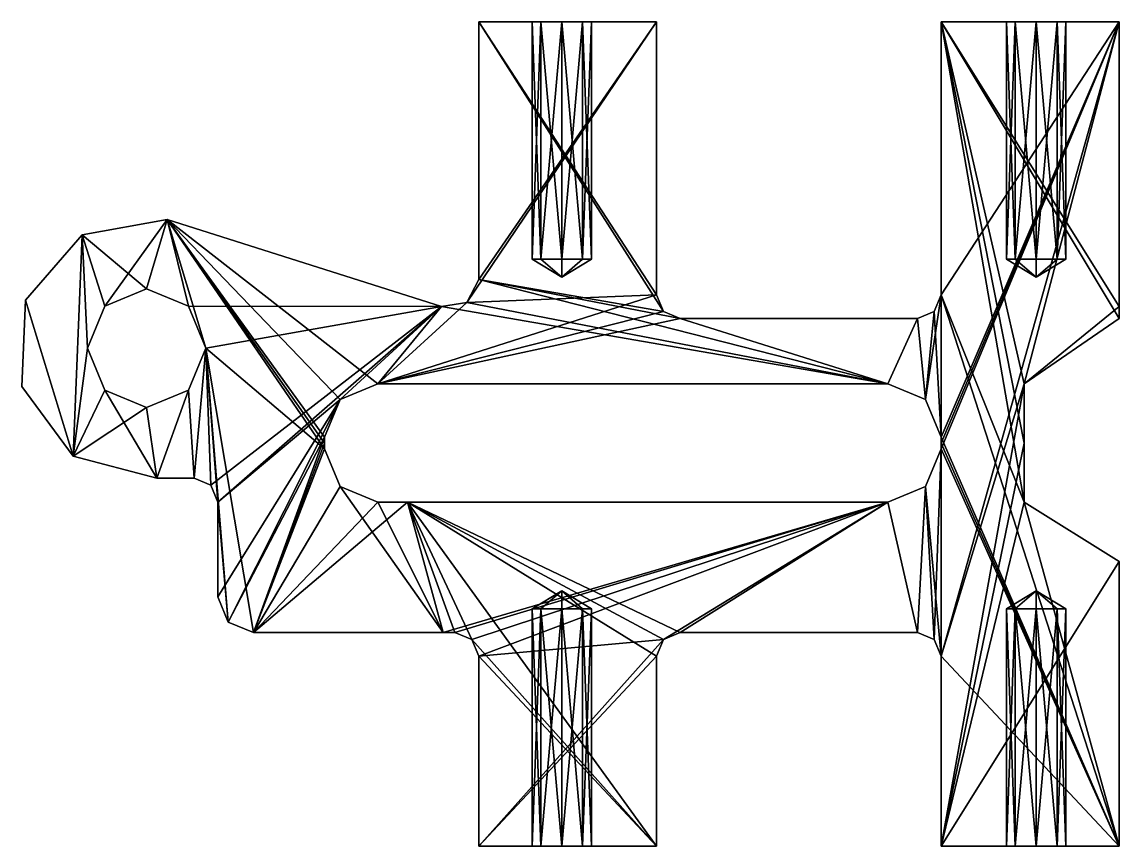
# Model space of a CAD drawing. Header units: millimetres. Extents: x -46.3 to 0, y 0 to 34.7.
import ezdxf

# ---------------------------------------------------------------- set-up
doc = ezdxf.new("R2010")
doc.units = ezdxf.units.MM
doc.header["$LTSCALE"] = 127.314815
for name, color, linetype in [('1', 7, 'CONTINUOUS'), ('10', 7, 'CONTINUOUS'), ('11', 7, 'CONTINUOUS'), ('12', 7, 'CONTINUOUS'), ('13', 7, 'CONTINUOUS'), ('14', 7, 'CONTINUOUS'), ('15', 7, 'CONTINUOUS'), ('16', 7, 'CONTINUOUS'), ('17', 7, 'CONTINUOUS'), ('18', 7, 'CONTINUOUS'), ('19', 7, 'CONTINUOUS'), ('2', 7, 'CONTINUOUS'), ('20', 7, 'CONTINUOUS'), ('21', 7, 'CONTINUOUS'), ('22', 7, 'CONTINUOUS'), ('23', 7, 'CONTINUOUS'), ('24', 7, 'CONTINUOUS'), ('25', 7, 'CONTINUOUS'), ('26', 7, 'CONTINUOUS'), ('27', 7, 'CONTINUOUS'), ('28', 7, 'CONTINUOUS'), ('29', 7, 'CONTINUOUS'), ('3', 7, 'CONTINUOUS'), ('30', 7, 'CONTINUOUS'), ('31', 7, 'CONTINUOUS'), ('32', 7, 'CONTINUOUS'), ('33', 7, 'CONTINUOUS'), ('34', 7, 'CONTINUOUS'), ('35', 7, 'CONTINUOUS'), ('36', 7, 'CONTINUOUS'), ('37', 7, 'CONTINUOUS'), ('38', 7, 'CONTINUOUS'), ('39', 7, 'CONTINUOUS'), ('4', 7, 'CONTINUOUS'), ('40', 7, 'CONTINUOUS'), ('41', 7, 'CONTINUOUS'), ('42', 7, 'CONTINUOUS'), ('43', 7, 'CONTINUOUS'), ('44', 7, 'CONTINUOUS'), ('45', 7, 'CONTINUOUS'), ('46', 7, 'CONTINUOUS'), ('47', 7, 'CONTINUOUS'), ('48', 7, 'CONTINUOUS'), ('49', 7, 'CONTINUOUS'), ('5', 7, 'CONTINUOUS'), ('50', 7, 'CONTINUOUS'), ('51', 7, 'CONTINUOUS'), ('52', 7, 'CONTINUOUS'), ('53', 7, 'CONTINUOUS'), ('54', 7, 'CONTINUOUS'), ('55', 7, 'CONTINUOUS'), ('56', 7, 'CONTINUOUS'), ('57', 7, 'CONTINUOUS'), ('58', 7, 'CONTINUOUS'), ('59', 7, 'CONTINUOUS'), ('6', 7, 'CONTINUOUS'), ('60', 7, 'CONTINUOUS'), ('61', 7, 'CONTINUOUS'), ('62', 7, 'CONTINUOUS'), ('63', 7, 'CONTINUOUS'), ('64', 7, 'CONTINUOUS'), ('7', 7, 'CONTINUOUS'), ('8', 7, 'CONTINUOUS'), ('9', 7, 'CONTINUOUS')]:
    doc.layers.add(name, color=color, linetype=linetype)

msp = doc.modelspace()

# ---------------------------------------------------------------- linework, layer by layer
at = {"layer": '1', "linetype": 'CONTINUOUS'}
for points in [[(-19.5, 34.735), (-19.5, 23.235), (-27.495, 22.911), (-19.5, 34.735)], [(-27, 23.885), (-19.5, 34.735), (-27.495, 22.911), (-27, 23.885)], [(-27, 34.735), (-19.5, 34.735), (-27, 23.885), (-27, 34.735)], [(0, 34.735), (-4, 19.483), (-7.5, 8), (0, 34.735)], [(-7.5, 34.735), (0, 34.735), (-7.5, 23.235), (-7.5, 34.735)], [(-7.5, 23.235), (0, 34.735), (-7.5, 17.233), (-7.5, 23.235)], [(0, 34.735), (-7.5, 8), (-7.5, 16.743), (0, 34.735)], [(-7.5, 16.983), (0, 34.735), (-7.5, 16.743), (-7.5, 16.983)], [(0, 34.735), (-7.5, 16.983), (-7.5, 17.233), (0, 34.735)], [(0, 22.735), (-4, 19.483), (0, 34.735), (0, 22.735)], [(-40.134, 26.415), (-42.767, 22.751), (-43.721, 25.762), (-40.134, 26.415)], [(-41, 23.483), (-42.767, 22.751), (-40.134, 26.415), (-41, 23.483)], [(-39.233, 22.751), (-41, 23.483), (-40.134, 26.415), (-39.233, 22.751)], [(-28.572, 22.735), (-39.233, 22.751), (-40.134, 26.415), (-28.572, 22.735)], [(-46.111, 23.014), (-43.721, 25.762), (-44.095, 16.437), (-46.111, 23.014)], [(-43.721, 25.762), (-43.5, 20.983), (-44.095, 16.437), (-43.721, 25.762)], [(-42.767, 22.751), (-43.5, 20.983), (-43.721, 25.762), (-42.767, 22.751)], [(-19.5, 23.235), (-19.207, 22.528), (-31.25, 19.483), (-19.5, 23.235)], [(-27.495, 22.911), (-19.5, 23.235), (-31.25, 19.483), (-27.495, 22.911)], [(-7.793, 22.528), (-7.5, 23.235), (-8.159, 18.824), (-7.793, 22.528)], [(-8.159, 18.824), (-7.5, 23.235), (-7.5, 17.233), (-8.159, 18.824)], [(-46.257, 19.369), (-46.111, 23.014), (-44.095, 16.437), (-46.257, 19.369)], [(-38.5, 20.983), (-39.233, 22.751), (-28.572, 22.735), (-38.5, 20.983)], [(-38.5, 20.983), (-28.572, 22.735), (-38.293, 15.207), (-38.5, 20.983)], [(-38.293, 15.207), (-28.572, 22.735), (-38, 14.5), (-38.293, 15.207)], [(-38, 14.5), (-28.572, 22.735), (-32.841, 18.824), (-38, 14.5)], [(-32.841, 18.824), (-28.572, 22.735), (-31.25, 19.483), (-32.841, 18.824)], [(-28.572, 22.735), (-27.495, 22.911), (-31.25, 19.483), (-28.572, 22.735)], [(0, 22.235), (-4, 19.483), (0, 22.735), (0, 22.235)], [(-19.207, 22.528), (-18.5, 22.235), (-31.25, 19.483), (-19.207, 22.528)], [(-31.25, 19.483), (-18.5, 22.235), (-9.75, 19.483), (-31.25, 19.483)], [(-18.5, 22.235), (-8.5, 22.235), (-9.75, 19.483), (-18.5, 22.235)], [(-9.75, 19.483), (-8.5, 22.235), (-8.159, 18.824), (-9.75, 19.483)], [(-8.5, 22.235), (-7.793, 22.528), (-8.159, 18.824), (-8.5, 22.235)], [(-43.5, 20.983), (-42.767, 19.216), (-44.095, 16.437), (-43.5, 20.983)], [(-39.233, 19.216), (-38.5, 20.983), (-39, 15.5), (-39.233, 19.216)], [(-39, 15.5), (-38.5, 20.983), (-38.293, 15.207), (-39, 15.5)], [(-4, 19.483), (-4, 16.983), (-7.5, 0), (-4, 19.483)], [(-7.5, 8), (-4, 19.483), (-7.5, 0), (-7.5, 8)], [(-42.767, 19.216), (-41, 18.483), (-44.095, 16.437), (-42.767, 19.216)], [(-41, 18.483), (-39.233, 19.216), (-40.572, 15.5), (-41, 18.483)], [(-40.572, 15.5), (-39.233, 19.216), (-39, 15.5), (-40.572, 15.5)], [(-38, 10.5), (-38, 14.5), (-32.841, 18.824), (-38, 10.5)], [(-37.561, 9.439), (-38, 10.5), (-32.841, 18.824), (-37.561, 9.439)], [(-33.5, 17.233), (-37.561, 9.439), (-32.841, 18.824), (-33.5, 17.233)], [(-44.095, 16.437), (-41, 18.483), (-40.572, 15.5), (-44.095, 16.437)], [(-36.5, 9), (-37.561, 9.439), (-33.5, 17.233), (-36.5, 9)], [(-33.5, 16.983), (-36.5, 9), (-33.5, 17.233), (-33.5, 16.983)], [(-33.5, 16.743), (-36.5, 9), (-33.5, 16.983), (-33.5, 16.743)], [(-32.841, 15.153), (-36.5, 9), (-33.5, 16.743), (-32.841, 15.153)], [(-7.5, 16.743), (-7.793, 8.707), (-8.159, 15.153), (-7.5, 16.743)], [(-7.5, 8), (-7.793, 8.707), (-7.5, 16.743), (-7.5, 8)], [(-4, 16.983), (-4, 14.493), (-7.5, 0), (-4, 16.983)], [(-31.25, 14.493), (-36.5, 9), (-32.841, 15.153), (-31.25, 14.493)], [(-8.159, 15.153), (-8.5, 9), (-9.75, 14.493), (-8.159, 15.153)], [(-7.793, 8.707), (-8.5, 9), (-8.159, 15.153), (-7.793, 8.707)], [(-28.5, 9), (-36.5, 9), (-30, 14.493), (-28.5, 9)], [(-30, 14.493), (-36.5, 9), (-31.25, 14.493), (-30, 14.493)], [(-9.75, 14.493), (-28.5, 9), (-30, 14.493), (-9.75, 14.493)], [(-28.002, 9), (-28.5, 9), (-9.75, 14.493), (-28.002, 9)], [(-27.294, 8.706), (-28.002, 9), (-9.75, 14.493), (-27.294, 8.706)], [(-27, 7.998), (-27.294, 8.706), (-9.75, 14.493), (-27, 7.998)], [(-19.207, 8.707), (-27, 7.998), (-9.75, 14.493), (-19.207, 8.707)], [(-18.5, 9), (-19.207, 8.707), (-9.75, 14.493), (-18.5, 9)], [(-8.5, 9), (-18.5, 9), (-9.75, 14.493), (-8.5, 9)], [(-4, 14.493), (0, 12), (-7.5, 0), (-4, 14.493)], [(-7.5, 0), (0, 12), (0, 0), (-7.5, 0)], [(-27, 0), (-27, 7.998), (-19.207, 8.707), (-27, 0)], [(-19.5, 8), (-27, 0), (-19.207, 8.707), (-19.5, 8)], [(-19.5, 0), (-27, 0), (-19.5, 8), (-19.5, 0)]]:
    msp.add_3dface(points, dxfattribs=at)
at = {"layer": '10', "linetype": 'CONTINUOUS'}
for points in [[(-9.75, 14.493), (-30, 14.493), (-9.75, 14.493, 4.5), (-9.75, 14.493)], [(-30, 14.493), (-30, 14.493, 4.5), (-9.75, 14.493, 4.5), (-30, 14.493)]]:
    msp.add_3dface(points, dxfattribs=at)
at = {"layer": '11', "linetype": 'CONTINUOUS'}
for points in [[(-30, 14.493), (-31.25, 14.493), (-31.25, 14.493, 4.5), (-30, 14.493)], [(-30, 14.493), (-31.25, 14.493, 4.5), (-30, 14.493, 4.5), (-30, 14.493)]]:
    msp.add_3dface(points, dxfattribs=at)
at = {"layer": '12', "linetype": 'CONTINUOUS'}
for points in [[(-32.841, 15.153), (-33.5, 16.743), (-32.841, 15.153, 4.5), (-32.841, 15.153)], [(-33.5, 16.743), (-33.5, 16.743, 4.5), (-32.841, 15.153, 4.5), (-33.5, 16.743)], [(-31.25, 14.493), (-32.841, 15.153), (-31.25, 14.493, 4.5), (-31.25, 14.493)], [(-32.841, 15.153), (-32.841, 15.153, 4.5), (-31.25, 14.493, 4.5), (-32.841, 15.153)]]:
    msp.add_3dface(points, dxfattribs=at)
at = {"layer": '13', "linetype": 'CONTINUOUS'}
for points in [[(-33.5, 16.743), (-33.5, 16.983), (-33.5, 16.983, 4.5), (-33.5, 16.743)], [(-33.5, 16.743), (-33.5, 16.983, 4.5), (-33.5, 16.743, 4.5), (-33.5, 16.743)]]:
    msp.add_3dface(points, dxfattribs=at)
at = {"layer": '14', "linetype": 'CONTINUOUS'}
for points in [[(-33.5, 16.983), (-33.5, 17.233), (-33.5, 17.233, 4.5), (-33.5, 16.983)], [(-33.5, 16.983), (-33.5, 17.233, 4.5), (-33.5, 16.983, 4.5), (-33.5, 16.983)]]:
    msp.add_3dface(points, dxfattribs=at)
at = {"layer": '15', "linetype": 'CONTINUOUS'}
for points in [[(-32.841, 18.824), (-31.25, 19.483), (-32.841, 18.824, 4.5), (-32.841, 18.824)], [(-31.25, 19.483), (-31.25, 19.483, 4.5), (-32.841, 18.824, 4.5), (-31.25, 19.483)], [(-33.5, 17.233), (-32.841, 18.824), (-33.5, 17.233, 4.5), (-33.5, 17.233)], [(-32.841, 18.824), (-32.841, 18.824, 4.5), (-33.5, 17.233, 4.5), (-32.841, 18.824)]]:
    msp.add_3dface(points, dxfattribs=at)
at = {"layer": '16', "linetype": 'CONTINUOUS'}
for points in [[(0, 12), (-4, 14.493), (0, 12, 4.5), (0, 12)], [(0, 12, 4.5), (-4, 14.493), (-4, 14.493, 4.5), (0, 12, 4.5)]]:
    msp.add_3dface(points, dxfattribs=at)
at = {"layer": '17', "linetype": 'CONTINUOUS'}
for points in [[(-4, 14.493), (-4, 16.983), (-4, 16.983, 4.5), (-4, 14.493)], [(-4, 14.493), (-4, 16.983, 4.5), (-4, 14.493, 4.5), (-4, 14.493)]]:
    msp.add_3dface(points, dxfattribs=at)
at = {"layer": '18', "linetype": 'CONTINUOUS'}
for points in [[(-4, 16.983), (-4, 19.483), (-4, 19.483, 4.5), (-4, 16.983)], [(-4, 16.983), (-4, 19.483, 4.5), (-4, 16.983, 4.5), (-4, 16.983)]]:
    msp.add_3dface(points, dxfattribs=at)
at = {"layer": '19', "linetype": 'CONTINUOUS'}
for points in [[(-4, 19.483), (0, 22.235), (-4, 19.483, 4.5), (-4, 19.483)], [(0, 22.235), (0, 22.235, 4.5), (-4, 19.483, 4.5), (0, 22.235)]]:
    msp.add_3dface(points, dxfattribs=at)
at = {"layer": '2', "linetype": 'CONTINUOUS'}
for points in [[(-27, 34.735, 4.5), (-27, 23.885, 4.5), (-19.207, 22.528, 4.5), (-27, 34.735, 4.5)], [(-19.5, 34.735, 4.5), (-27, 34.735, 4.5), (-19.5, 23.235, 4.5), (-19.5, 34.735, 4.5)], [(-19.5, 23.235, 4.5), (-27, 34.735, 4.5), (-19.207, 22.528, 4.5), (-19.5, 23.235, 4.5)], [(-7.5, 34.735, 4.5), (-7.5, 23.235, 4.5), (-4, 14.493, 4.5), (-7.5, 34.735, 4.5)], [(0, 34.735, 4.5), (-7.5, 34.735, 4.5), (0, 22.735, 4.5), (0, 34.735, 4.5)], [(0, 22.735, 4.5), (-7.5, 34.735, 4.5), (0, 22.235, 4.5), (0, 22.735, 4.5)], [(0, 22.235, 4.5), (-7.5, 34.735, 4.5), (-4, 19.483, 4.5), (0, 22.235, 4.5)], [(-4, 19.483, 4.5), (-7.5, 34.735, 4.5), (-4, 16.983, 4.5), (-4, 19.483, 4.5)], [(-4, 16.983, 4.5), (-7.5, 34.735, 4.5), (-4, 14.493, 4.5), (-4, 16.983, 4.5)], [(-43.721, 25.762, 4.5), (-41, 23.483, 4.5), (-40.134, 26.415, 4.5), (-43.721, 25.762, 4.5)], [(-41, 23.483, 4.5), (-39.233, 22.751, 4.5), (-40.134, 26.415, 4.5), (-41, 23.483, 4.5)], [(-39.233, 22.751, 4.5), (-38.5, 20.983, 4.5), (-40.134, 26.415, 4.5), (-39.233, 22.751, 4.5)], [(-40.134, 26.415, 4.5), (-38.5, 20.983, 4.5), (-33.5, 16.743, 4.5), (-40.134, 26.415, 4.5)], [(-28.572, 22.735, 4.5), (-40.134, 26.415, 4.5), (-31.25, 19.483, 4.5), (-28.572, 22.735, 4.5)], [(-31.25, 19.483, 4.5), (-40.134, 26.415, 4.5), (-32.841, 18.824, 4.5), (-31.25, 19.483, 4.5)], [(-32.841, 18.824, 4.5), (-40.134, 26.415, 4.5), (-33.5, 17.233, 4.5), (-32.841, 18.824, 4.5)], [(-33.5, 17.233, 4.5), (-40.134, 26.415, 4.5), (-33.5, 16.983, 4.5), (-33.5, 17.233, 4.5)], [(-33.5, 16.983, 4.5), (-40.134, 26.415, 4.5), (-33.5, 16.743, 4.5), (-33.5, 16.983, 4.5)], [(-46.111, 23.014, 4.5), (-44.095, 16.437, 4.5), (-43.721, 25.762, 4.5), (-46.111, 23.014, 4.5)], [(-44.095, 16.437, 4.5), (-43.5, 20.983, 4.5), (-43.721, 25.762, 4.5), (-44.095, 16.437, 4.5)], [(-42.767, 22.751, 4.5), (-41, 23.483, 4.5), (-43.721, 25.762, 4.5), (-42.767, 22.751, 4.5)], [(-43.5, 20.983, 4.5), (-42.767, 22.751, 4.5), (-43.721, 25.762, 4.5), (-43.5, 20.983, 4.5)], [(-27, 23.885, 4.5), (-27.495, 22.911, 4.5), (-9.75, 19.483, 4.5), (-27, 23.885, 4.5)], [(-19.207, 22.528, 4.5), (-27, 23.885, 4.5), (-18.5, 22.235, 4.5), (-19.207, 22.528, 4.5)], [(-18.5, 22.235, 4.5), (-27, 23.885, 4.5), (-9.75, 19.483, 4.5), (-18.5, 22.235, 4.5)], [(-7.5, 23.235, 4.5), (-7.793, 22.528, 4.5), (-7.5, 17.233, 4.5), (-7.5, 23.235, 4.5)], [(-7.5, 23.235, 4.5), (0, 0, 4.5), (-4, 14.493, 4.5), (-7.5, 23.235, 4.5)], [(0, 0, 4.5), (-7.5, 23.235, 4.5), (-7.5, 17.233, 4.5), (0, 0, 4.5)], [(-46.257, 19.369, 4.5), (-44.095, 16.437, 4.5), (-46.111, 23.014, 4.5), (-46.257, 19.369, 4.5)], [(-9.75, 19.483, 4.5), (-28.572, 22.735, 4.5), (-31.25, 19.483, 4.5), (-9.75, 19.483, 4.5)], [(-27.495, 22.911, 4.5), (-28.572, 22.735, 4.5), (-9.75, 19.483, 4.5), (-27.495, 22.911, 4.5)], [(-8.5, 22.235, 4.5), (-18.5, 22.235, 4.5), (-9.75, 19.483, 4.5), (-8.5, 22.235, 4.5)], [(-8.159, 18.824, 4.5), (-8.5, 22.235, 4.5), (-9.75, 19.483, 4.5), (-8.159, 18.824, 4.5)], [(-7.793, 22.528, 4.5), (-8.5, 22.235, 4.5), (-8.159, 18.824, 4.5), (-7.793, 22.528, 4.5)], [(-7.5, 17.233, 4.5), (-7.793, 22.528, 4.5), (-8.159, 18.824, 4.5), (-7.5, 17.233, 4.5)], [(-42.767, 19.216, 4.5), (-43.5, 20.983, 4.5), (-44.095, 16.437, 4.5), (-42.767, 19.216, 4.5)], [(-38.5, 20.983, 4.5), (-39.233, 19.216, 4.5), (-39, 15.5, 4.5), (-38.5, 20.983, 4.5)], [(-38.293, 15.207, 4.5), (-38.5, 20.983, 4.5), (-39, 15.5, 4.5), (-38.293, 15.207, 4.5)], [(-36.5, 9, 4.5), (-38.5, 20.983, 4.5), (-37.561, 9.439, 4.5), (-36.5, 9, 4.5)], [(-38.5, 20.983, 4.5), (-36.5, 9, 4.5), (-33.5, 16.743, 4.5), (-38.5, 20.983, 4.5)], [(-37.561, 9.439, 4.5), (-38.5, 20.983, 4.5), (-38, 14.5, 4.5), (-37.561, 9.439, 4.5)], [(-38, 14.5, 4.5), (-38.5, 20.983, 4.5), (-38.293, 15.207, 4.5), (-38, 14.5, 4.5)], [(-40.572, 15.5, 4.5), (-42.767, 19.216, 4.5), (-44.095, 16.437, 4.5), (-40.572, 15.5, 4.5)], [(-41, 18.483, 4.5), (-42.767, 19.216, 4.5), (-40.572, 15.5, 4.5), (-41, 18.483, 4.5)], [(-39.233, 19.216, 4.5), (-41, 18.483, 4.5), (-40.572, 15.5, 4.5), (-39.233, 19.216, 4.5)], [(-39, 15.5, 4.5), (-39.233, 19.216, 4.5), (-40.572, 15.5, 4.5), (-39, 15.5, 4.5)], [(-7.5, 16.983, 4.5), (0, 0, 4.5), (-7.5, 17.233, 4.5), (-7.5, 16.983, 4.5)], [(-33.5, 16.743, 4.5), (-36.5, 9, 4.5), (-32.841, 15.153, 4.5), (-33.5, 16.743, 4.5)], [(-8.159, 15.153, 4.5), (-7.5, 8, 4.5), (-7.5, 16.743, 4.5), (-8.159, 15.153, 4.5)], [(0, 0, 4.5), (-7.5, 16.983, 4.5), (-7.5, 16.743, 4.5), (0, 0, 4.5)], [(-7.5, 8, 4.5), (0, 0, 4.5), (-7.5, 16.743, 4.5), (-7.5, 8, 4.5)], [(-36.5, 9, 4.5), (-28.5, 9, 4.5), (-32.841, 15.153, 4.5), (-36.5, 9, 4.5)], [(-32.841, 15.153, 4.5), (-28.5, 9, 4.5), (-31.25, 14.493, 4.5), (-32.841, 15.153, 4.5)], [(-9.75, 14.493, 4.5), (-8.5, 9, 4.5), (-8.159, 15.153, 4.5), (-9.75, 14.493, 4.5)], [(-8.5, 9, 4.5), (-7.793, 8.707, 4.5), (-8.159, 15.153, 4.5), (-8.5, 9, 4.5)], [(-7.793, 8.707, 4.5), (-7.5, 8, 4.5), (-8.159, 15.153, 4.5), (-7.793, 8.707, 4.5)], [(-38, 10.5, 4.5), (-37.561, 9.439, 4.5), (-38, 14.5, 4.5), (-38, 10.5, 4.5)], [(-31.25, 14.493, 4.5), (-28.5, 9, 4.5), (-30, 14.493, 4.5), (-31.25, 14.493, 4.5)], [(-19.207, 8.707, 4.5), (-18.5, 9, 4.5), (-30, 14.493, 4.5), (-19.207, 8.707, 4.5)], [(-30, 14.493, 4.5), (-18.5, 9, 4.5), (-9.75, 14.493, 4.5), (-30, 14.493, 4.5)], [(-19.5, 8, 4.5), (-19.207, 8.707, 4.5), (-30, 14.493, 4.5), (-19.5, 8, 4.5)], [(-19.5, 0, 4.5), (-19.5, 8, 4.5), (-30, 14.493, 4.5), (-19.5, 0, 4.5)], [(-27.294, 8.706, 4.5), (-19.5, 0, 4.5), (-30, 14.493, 4.5), (-27.294, 8.706, 4.5)], [(-28.002, 9, 4.5), (-27.294, 8.706, 4.5), (-30, 14.493, 4.5), (-28.002, 9, 4.5)], [(-28.5, 9, 4.5), (-28.002, 9, 4.5), (-30, 14.493, 4.5), (-28.5, 9, 4.5)], [(-18.5, 9, 4.5), (-8.5, 9, 4.5), (-9.75, 14.493, 4.5), (-18.5, 9, 4.5)], [(0, 0, 4.5), (0, 12, 4.5), (-4, 14.493, 4.5), (0, 0, 4.5)], [(-27, 7.998, 4.5), (-19.5, 0, 4.5), (-27.294, 8.706, 4.5), (-27, 7.998, 4.5)], [(-27, 0, 4.5), (-19.5, 0, 4.5), (-27, 7.998, 4.5), (-27, 0, 4.5)], [(-7.5, 0, 4.5), (0, 0, 4.5), (-7.5, 8, 4.5), (-7.5, 0, 4.5)]]:
    msp.add_3dface(points, dxfattribs=at)
at = {"layer": '20', "linetype": 'CONTINUOUS'}
for points in [[(-31.25, 19.483), (-9.75, 19.483), (-31.25, 19.483, 4.5), (-31.25, 19.483)], [(-9.75, 19.483), (-9.75, 19.483, 4.5), (-31.25, 19.483, 4.5), (-9.75, 19.483)]]:
    msp.add_3dface(points, dxfattribs=at)
at = {"layer": '21', "linetype": 'CONTINUOUS'}
for points in [[(-42.767, 19.216), (-43.5, 20.983), (-42.767, 19.216, 4.5), (-42.767, 19.216)], [(-43.5, 20.983), (-43.5, 20.983, 4.5), (-42.767, 19.216, 4.5), (-43.5, 20.983)], [(-38.5, 20.983), (-39.233, 19.216), (-38.5, 20.983, 4.5), (-38.5, 20.983)], [(-38.5, 20.983, 4.5), (-39.233, 19.216), (-39.233, 19.216, 4.5), (-38.5, 20.983, 4.5)], [(-41, 18.483), (-42.767, 19.216), (-41, 18.483, 4.5), (-41, 18.483)], [(-42.767, 19.216), (-42.767, 19.216, 4.5), (-41, 18.483, 4.5), (-42.767, 19.216)], [(-39.233, 19.216), (-41, 18.483), (-39.233, 19.216, 4.5), (-39.233, 19.216)], [(-41, 18.483), (-41, 18.483, 4.5), (-39.233, 19.216, 4.5), (-41, 18.483)]]:
    msp.add_3dface(points, dxfattribs=at)
at = {"layer": '22', "linetype": 'CONTINUOUS'}
for points in [[(-42.767, 22.751), (-41, 23.483), (-42.767, 22.751, 4.5), (-42.767, 22.751)], [(-41, 23.483), (-41, 23.483, 4.5), (-42.767, 22.751, 4.5), (-41, 23.483)], [(-41, 23.483), (-39.233, 22.751), (-41, 23.483, 4.5), (-41, 23.483)], [(-39.233, 22.751), (-39.233, 22.751, 4.5), (-41, 23.483, 4.5), (-39.233, 22.751)], [(-43.5, 20.983), (-42.767, 22.751), (-43.5, 20.983, 4.5), (-43.5, 20.983)], [(-42.767, 22.751), (-42.767, 22.751, 4.5), (-43.5, 20.983, 4.5), (-42.767, 22.751)], [(-39.233, 22.751), (-38.5, 20.983), (-39.233, 22.751, 4.5), (-39.233, 22.751)], [(-38.5, 20.983), (-38.5, 20.983, 4.5), (-39.233, 22.751, 4.5), (-38.5, 20.983)]]:
    msp.add_3dface(points, dxfattribs=at)
at = {"layer": '23', "linetype": 'CONTINUOUS'}
for points in [[(-40.134, 26.415), (-43.721, 25.762), (-40.134, 26.415, 4.5), (-40.134, 26.415)], [(-43.721, 25.762), (-43.721, 25.762, 4.5), (-40.134, 26.415, 4.5), (-43.721, 25.762)], [(-43.721, 25.762), (-46.111, 23.014), (-43.721, 25.762, 4.5), (-43.721, 25.762)], [(-46.111, 23.014), (-46.111, 23.014, 4.5), (-43.721, 25.762, 4.5), (-46.111, 23.014)], [(-46.111, 23.014), (-46.257, 19.369), (-46.111, 23.014, 4.5), (-46.111, 23.014)], [(-46.257, 19.369), (-46.257, 19.369, 4.5), (-46.111, 23.014, 4.5), (-46.257, 19.369)], [(-46.257, 19.369), (-44.095, 16.437), (-46.257, 19.369, 4.5), (-46.257, 19.369)], [(-44.095, 16.437), (-44.095, 16.437, 4.5), (-46.257, 19.369, 4.5), (-44.095, 16.437)], [(-44.095, 16.437), (-40.572, 15.5), (-44.095, 16.437, 4.5), (-44.095, 16.437)], [(-40.572, 15.5), (-40.572, 15.5, 4.5), (-44.095, 16.437, 4.5), (-40.572, 15.5)]]:
    msp.add_3dface(points, dxfattribs=at)
at = {"layer": '24', "linetype": 'CONTINUOUS'}
for points in [[(-40.572, 15.5), (-39, 15.5), (-39, 15.5, 4.5), (-40.572, 15.5)], [(-40.572, 15.5), (-39, 15.5, 4.5), (-40.572, 15.5, 4.5), (-40.572, 15.5)]]:
    msp.add_3dface(points, dxfattribs=at)
at = {"layer": '25', "linetype": 'CONTINUOUS'}
for points in [[(-38, 14.5), (-38, 10.5), (-38, 10.5, 4.5), (-38, 14.5)], [(-38, 14.5), (-38, 10.5, 4.5), (-38, 14.5, 4.5), (-38, 14.5)]]:
    msp.add_3dface(points, dxfattribs=at)
at = {"layer": '26', "linetype": 'CONTINUOUS'}
for points in [[(-36.5, 9), (-28.5, 9), (-36.5, 9, 4.5), (-36.5, 9)], [(-28.5, 9), (-28.5, 9, 4.5), (-36.5, 9, 4.5), (-28.5, 9)]]:
    msp.add_3dface(points, dxfattribs=at)
at = {"layer": '27', "linetype": 'CONTINUOUS'}
for points in [[(0, 22.235), (0, 22.735), (0, 22.735, 4.5), (0, 22.235)], [(0, 22.235), (0, 22.735, 4.5), (0, 22.235, 4.5), (0, 22.235)]]:
    msp.add_3dface(points, dxfattribs=at)
at = {"layer": '28', "linetype": 'CONTINUOUS'}
for points in [[(0, 22.735), (0, 34.735), (0, 22.735, 4.5), (0, 22.735)], [(0, 34.735), (0, 34.735, 4.5), (0, 22.735, 4.5), (0, 34.735)]]:
    msp.add_3dface(points, dxfattribs=at)
at = {"layer": '29', "linetype": 'CONTINUOUS'}
for points in [[(0, 34.735), (-7.5, 34.735), (-3.5, 34.735, 1), (0, 34.735)], [(-7.5, 34.735), (-7.5, 34.735, 4.5), (-4.384, 34.735, 3.133), (-7.5, 34.735)], [(-4.75, 34.735, 2.25), (-7.5, 34.735), (-4.384, 34.735, 3.133), (-4.75, 34.735, 2.25)], [(-7.5, 34.735), (-4.75, 34.735, 2.25), (-4.384, 34.735, 1.367), (-7.5, 34.735)], [(-3.5, 34.735, 1), (-7.5, 34.735), (-4.384, 34.735, 1.367), (-3.5, 34.735, 1)], [(-7.5, 34.735, 4.5), (0, 34.735, 4.5), (-3.5, 34.735, 3.5), (-7.5, 34.735, 4.5)], [(-4.384, 34.735, 3.133), (-7.5, 34.735, 4.5), (-3.5, 34.735, 3.5), (-4.384, 34.735, 3.133)], [(-2.616, 34.735, 1.367), (0, 34.735), (-3.5, 34.735, 1), (-2.616, 34.735, 1.367)], [(-3.5, 34.735, 3.5), (0, 34.735, 4.5), (-2.616, 34.735, 3.133), (-3.5, 34.735, 3.5)], [(0, 34.735, 4.5), (0, 34.735), (-2.616, 34.735, 1.367), (0, 34.735, 4.5)], [(-2.616, 34.735, 3.133), (0, 34.735, 4.5), (-2.25, 34.735, 2.25), (-2.616, 34.735, 3.133)], [(-2.25, 34.735, 2.25), (0, 34.735, 4.5), (-2.616, 34.735, 1.367), (-2.25, 34.735, 2.25)]]:
    msp.add_3dface(points, dxfattribs=at)
at = {"layer": '3', "linetype": 'CONTINUOUS'}
for points in [[(-27, 0), (-19.5, 0), (-23.5, 0, 1), (-27, 0)], [(-27, 0, 4.5), (-27, 0), (-24.384, 0, 1.367), (-27, 0, 4.5)], [(-24.384, 0, 1.367), (-27, 0), (-23.5, 0, 1), (-24.384, 0, 1.367)], [(-19.5, 0, 4.5), (-27, 0, 4.5), (-23.5, 0, 3.5), (-19.5, 0, 4.5)], [(-23.5, 0, 3.5), (-27, 0, 4.5), (-24.384, 0, 3.133), (-23.5, 0, 3.5)], [(-24.384, 0, 3.133), (-27, 0, 4.5), (-24.75, 0, 2.25), (-24.384, 0, 3.133)], [(-24.75, 0, 2.25), (-27, 0, 4.5), (-24.384, 0, 1.367), (-24.75, 0, 2.25)], [(-23.5, 0, 1), (-19.5, 0), (-22.616, 0, 1.367), (-23.5, 0, 1)], [(-22.616, 0, 3.133), (-19.5, 0, 4.5), (-23.5, 0, 3.5), (-22.616, 0, 3.133)], [(-19.5, 0), (-19.5, 0, 4.5), (-22.616, 0, 3.133), (-19.5, 0)], [(-22.25, 0, 2.25), (-19.5, 0), (-22.616, 0, 3.133), (-22.25, 0, 2.25)], [(-19.5, 0), (-22.25, 0, 2.25), (-22.616, 0, 1.367), (-19.5, 0)]]:
    msp.add_3dface(points, dxfattribs=at)
at = {"layer": '30', "linetype": 'CONTINUOUS'}
for points in [[(-7.5, 34.735), (-7.5, 23.235), (-7.5, 34.735, 4.5), (-7.5, 34.735)], [(-7.5, 23.235), (-7.5, 23.235, 4.5), (-7.5, 34.735, 4.5), (-7.5, 23.235)]]:
    msp.add_3dface(points, dxfattribs=at)
at = {"layer": '31', "linetype": 'CONTINUOUS'}
for points in [[(-8.5, 22.235), (-18.5, 22.235), (-8.5, 22.235, 4.5), (-8.5, 22.235)], [(-18.5, 22.235), (-18.5, 22.235, 4.5), (-8.5, 22.235, 4.5), (-18.5, 22.235)]]:
    msp.add_3dface(points, dxfattribs=at)
at = {"layer": '32', "linetype": 'CONTINUOUS'}
for points in [[(-19.5, 23.235), (-19.5, 34.735), (-19.5, 23.235, 4.5), (-19.5, 23.235)], [(-19.5, 34.735), (-19.5, 34.735, 4.5), (-19.5, 23.235, 4.5), (-19.5, 34.735)]]:
    msp.add_3dface(points, dxfattribs=at)
at = {"layer": '33', "linetype": 'CONTINUOUS'}
for points in [[(-19.5, 34.735), (-27, 34.735), (-23.5, 34.735, 1), (-19.5, 34.735)], [(-27, 34.735), (-27, 34.735, 4.5), (-24.384, 34.735, 3.133), (-27, 34.735)], [(-23.5, 34.735, 1), (-27, 34.735), (-24.384, 34.735, 1.367), (-23.5, 34.735, 1)], [(-24.384, 34.735, 1.367), (-27, 34.735), (-24.75, 34.735, 2.25), (-24.384, 34.735, 1.367)], [(-24.75, 34.735, 2.25), (-27, 34.735), (-24.384, 34.735, 3.133), (-24.75, 34.735, 2.25)], [(-27, 34.735, 4.5), (-19.5, 34.735, 4.5), (-23.5, 34.735, 3.5), (-27, 34.735, 4.5)], [(-24.384, 34.735, 3.133), (-27, 34.735, 4.5), (-23.5, 34.735, 3.5), (-24.384, 34.735, 3.133)], [(-22.616, 34.735, 1.367), (-19.5, 34.735), (-23.5, 34.735, 1), (-22.616, 34.735, 1.367)], [(-23.5, 34.735, 3.5), (-19.5, 34.735, 4.5), (-22.616, 34.735, 3.133), (-23.5, 34.735, 3.5)], [(-19.5, 34.735, 4.5), (-19.5, 34.735), (-22.616, 34.735, 1.367), (-19.5, 34.735, 4.5)], [(-22.25, 34.735, 2.25), (-19.5, 34.735, 4.5), (-22.616, 34.735, 1.367), (-22.25, 34.735, 2.25)], [(-19.5, 34.735, 4.5), (-22.25, 34.735, 2.25), (-22.616, 34.735, 3.133), (-19.5, 34.735, 4.5)]]:
    msp.add_3dface(points, dxfattribs=at)
at = {"layer": '34', "linetype": 'CONTINUOUS'}
for points in [[(-27, 34.735), (-27, 23.885), (-27, 34.735, 4.5), (-27, 34.735)], [(-27, 23.885), (-27, 23.885, 4.5), (-27, 34.735, 4.5), (-27, 23.885)]]:
    msp.add_3dface(points, dxfattribs=at)
at = {"layer": '35', "linetype": 'CONTINUOUS'}
for points in [[(-28.572, 22.735), (-40.134, 26.415), (-28.572, 22.735, 4.5), (-28.572, 22.735)], [(-40.134, 26.415), (-40.134, 26.415, 4.5), (-28.572, 22.735, 4.5), (-40.134, 26.415)]]:
    msp.add_3dface(points, dxfattribs=at)
at = {"layer": '36', "linetype": 'CONTINUOUS'}
for points in [[(-28.5, 9), (-28.002, 9), (-28.002, 9, 4.5), (-28.5, 9)], [(-28.5, 9), (-28.002, 9, 4.5), (-28.5, 9, 4.5), (-28.5, 9)]]:
    msp.add_3dface(points, dxfattribs=at)
at = {"layer": '37', "linetype": 'CONTINUOUS'}
for points in [[(-27, 7.998), (-27, 0), (-27, 7.998, 4.5), (-27, 7.998)], [(-27, 0), (-27, 0, 4.5), (-27, 7.998, 4.5), (-27, 0)]]:
    msp.add_3dface(points, dxfattribs=at)
at = {"layer": '38', "linetype": 'CONTINUOUS'}
for points in [[(-19.5, 0), (-19.5, 8), (-19.5, 0, 4.5), (-19.5, 0)], [(-19.5, 8), (-19.5, 8, 4.5), (-19.5, 0, 4.5), (-19.5, 8)]]:
    msp.add_3dface(points, dxfattribs=at)
at = {"layer": '39', "linetype": 'CONTINUOUS'}
for points in [[(-18.5, 9), (-8.5, 9), (-18.5, 9, 4.5), (-18.5, 9)], [(-8.5, 9), (-8.5, 9, 4.5), (-18.5, 9, 4.5), (-8.5, 9)]]:
    msp.add_3dface(points, dxfattribs=at)
at = {"layer": '4', "linetype": 'CONTINUOUS'}
for points in [[(-7.5, 0), (0, 0), (-3.5, 0, 1), (-7.5, 0)], [(-7.5, 0, 4.5), (-7.5, 0), (-4.384, 0, 1.367), (-7.5, 0, 4.5)], [(-4.384, 0, 1.367), (-7.5, 0), (-3.5, 0, 1), (-4.384, 0, 1.367)], [(0, 0, 4.5), (-7.5, 0, 4.5), (-3.5, 0, 3.5), (0, 0, 4.5)], [(-4.75, 0, 2.25), (-7.5, 0, 4.5), (-4.384, 0, 1.367), (-4.75, 0, 2.25)], [(-7.5, 0, 4.5), (-4.75, 0, 2.25), (-4.384, 0, 3.133), (-7.5, 0, 4.5)], [(-3.5, 0, 3.5), (-7.5, 0, 4.5), (-4.384, 0, 3.133), (-3.5, 0, 3.5)], [(-3.5, 0, 1), (0, 0), (-2.616, 0, 1.367), (-3.5, 0, 1)], [(-2.616, 0, 3.133), (0, 0, 4.5), (-3.5, 0, 3.5), (-2.616, 0, 3.133)], [(0, 0), (0, 0, 4.5), (-2.616, 0, 3.133), (0, 0)], [(-2.616, 0, 1.367), (0, 0), (-2.25, 0, 2.25), (-2.616, 0, 1.367)], [(-2.25, 0, 2.25), (0, 0), (-2.616, 0, 3.133), (-2.25, 0, 2.25)]]:
    msp.add_3dface(points, dxfattribs=at)
at = {"layer": '40', "linetype": 'CONTINUOUS'}
for points in [[(-7.5, 8), (-7.5, 0), (-7.5, 8, 4.5), (-7.5, 8)], [(-7.5, 0), (-7.5, 0, 4.5), (-7.5, 8, 4.5), (-7.5, 0)]]:
    msp.add_3dface(points, dxfattribs=at)
at = {"layer": '41', "linetype": 'CONTINUOUS'}
for points in [[(-7.5, 23.235), (-7.793, 22.528), (-7.5, 23.235, 4.5), (-7.5, 23.235)], [(-7.793, 22.528), (-7.793, 22.528, 4.5), (-7.5, 23.235, 4.5), (-7.793, 22.528)], [(-7.793, 22.528), (-8.5, 22.235), (-7.793, 22.528, 4.5), (-7.793, 22.528)], [(-8.5, 22.235), (-8.5, 22.235, 4.5), (-7.793, 22.528, 4.5), (-8.5, 22.235)]]:
    msp.add_3dface(points, dxfattribs=at)
at = {"layer": '42', "linetype": 'CONTINUOUS'}
for points in [[(-19.207, 22.528), (-19.5, 23.235), (-19.207, 22.528, 4.5), (-19.207, 22.528)], [(-19.5, 23.235), (-19.5, 23.235, 4.5), (-19.207, 22.528, 4.5), (-19.5, 23.235)], [(-18.5, 22.235), (-19.207, 22.528), (-18.5, 22.235, 4.5), (-18.5, 22.235)], [(-19.207, 22.528), (-19.207, 22.528, 4.5), (-18.5, 22.235, 4.5), (-19.207, 22.528)]]:
    msp.add_3dface(points, dxfattribs=at)
at = {"layer": '43', "linetype": 'CONTINUOUS'}
for points in [[(-27, 23.885), (-27.495, 22.911), (-27, 23.885, 4.5), (-27, 23.885)], [(-27.495, 22.911), (-27.495, 22.911, 4.5), (-27, 23.885, 4.5), (-27.495, 22.911)], [(-27.495, 22.911), (-28.572, 22.735), (-27.495, 22.911, 4.5), (-27.495, 22.911)], [(-28.572, 22.735), (-28.572, 22.735, 4.5), (-27.495, 22.911, 4.5), (-28.572, 22.735)]]:
    msp.add_3dface(points, dxfattribs=at)
at = {"layer": '44', "linetype": 'CONTINUOUS'}
for points in [[(-39, 15.5), (-38.293, 15.207), (-39, 15.5, 4.5), (-39, 15.5)], [(-38.293, 15.207), (-38.293, 15.207, 4.5), (-39, 15.5, 4.5), (-38.293, 15.207)], [(-38.293, 15.207), (-38, 14.5), (-38.293, 15.207, 4.5), (-38.293, 15.207)], [(-38, 14.5), (-38, 14.5, 4.5), (-38.293, 15.207, 4.5), (-38, 14.5)]]:
    msp.add_3dface(points, dxfattribs=at)
at = {"layer": '45', "linetype": 'CONTINUOUS'}
for points in [[(-38, 10.5), (-37.561, 9.439), (-38, 10.5, 4.5), (-38, 10.5)], [(-37.561, 9.439), (-37.561, 9.439, 4.5), (-38, 10.5, 4.5), (-37.561, 9.439)], [(-37.561, 9.439), (-36.5, 9), (-37.561, 9.439, 4.5), (-37.561, 9.439)], [(-36.5, 9), (-36.5, 9, 4.5), (-37.561, 9.439, 4.5), (-36.5, 9)]]:
    msp.add_3dface(points, dxfattribs=at)
at = {"layer": '46', "linetype": 'CONTINUOUS'}
for points in [[(-28.002, 9), (-27.294, 8.706), (-28.002, 9, 4.5), (-28.002, 9)], [(-27.294, 8.706), (-27.294, 8.706, 4.5), (-28.002, 9, 4.5), (-27.294, 8.706)], [(-27.294, 8.706), (-27, 7.998), (-27.294, 8.706, 4.5), (-27.294, 8.706)], [(-27, 7.998), (-27, 7.998, 4.5), (-27.294, 8.706, 4.5), (-27, 7.998)]]:
    msp.add_3dface(points, dxfattribs=at)
at = {"layer": '47', "linetype": 'CONTINUOUS'}
for points in [[(-19.207, 8.707), (-18.5, 9), (-19.207, 8.707, 4.5), (-19.207, 8.707)], [(-18.5, 9), (-18.5, 9, 4.5), (-19.207, 8.707, 4.5), (-18.5, 9)], [(-19.5, 8), (-19.207, 8.707), (-19.5, 8, 4.5), (-19.5, 8)], [(-19.207, 8.707), (-19.207, 8.707, 4.5), (-19.5, 8, 4.5), (-19.207, 8.707)]]:
    msp.add_3dface(points, dxfattribs=at)
at = {"layer": '48', "linetype": 'CONTINUOUS'}
for points in [[(-8.5, 9), (-7.793, 8.707), (-8.5, 9, 4.5), (-8.5, 9)], [(-7.793, 8.707), (-7.793, 8.707, 4.5), (-8.5, 9, 4.5), (-7.793, 8.707)], [(-7.793, 8.707), (-7.5, 8), (-7.793, 8.707, 4.5), (-7.793, 8.707)], [(-7.5, 8), (-7.5, 8, 4.5), (-7.793, 8.707, 4.5), (-7.5, 8)]]:
    msp.add_3dface(points, dxfattribs=at)
at = {"layer": '49', "linetype": 'CONTINUOUS'}
for points in [[(-24.75, 24.735, 2.25), (-23.5, 23.984, 2.25), (-24.384, 24.735, 1.366), (-24.75, 24.735, 2.25)], [(-24.384, 24.735, 1.366), (-23.5, 23.984, 2.25), (-23.5, 24.735, 1), (-24.384, 24.735, 1.366)], [(-23.5, 24.735, 1), (-23.5, 23.984, 2.25), (-22.616, 24.735, 1.366), (-23.5, 24.735, 1)], [(-22.616, 24.735, 1.366), (-23.5, 23.984, 2.25), (-22.25, 24.735, 2.25), (-22.616, 24.735, 1.366)]]:
    msp.add_3dface(points, dxfattribs=at)
at = {"layer": '5', "linetype": 'CONTINUOUS'}
for points in [[(0, 0), (0, 12), (0, 0, 4.5), (0, 0)], [(0, 12), (0, 12, 4.5), (0, 0, 4.5), (0, 12)]]:
    msp.add_3dface(points, dxfattribs=at)
at = {"layer": '50', "linetype": 'CONTINUOUS'}
for points in [[(-24.384, 34.735, 1.367), (-24.75, 34.735, 2.25), (-24.384, 24.735, 1.366), (-24.384, 34.735, 1.367)], [(-24.75, 34.735, 2.25), (-24.75, 24.735, 2.25), (-24.384, 24.735, 1.366), (-24.75, 34.735, 2.25)], [(-23.5, 34.735, 1), (-24.384, 34.735, 1.367), (-23.5, 24.735, 1), (-23.5, 34.735, 1)], [(-24.384, 34.735, 1.367), (-24.384, 24.735, 1.366), (-23.5, 24.735, 1), (-24.384, 34.735, 1.367)], [(-22.616, 34.735, 1.367), (-23.5, 34.735, 1), (-22.616, 24.735, 1.366), (-22.616, 34.735, 1.367)], [(-23.5, 34.735, 1), (-23.5, 24.735, 1), (-22.616, 24.735, 1.366), (-23.5, 34.735, 1)], [(-22.25, 34.735, 2.25), (-22.616, 34.735, 1.367), (-22.25, 24.735, 2.25), (-22.25, 34.735, 2.25)], [(-22.616, 34.735, 1.367), (-22.616, 24.735, 1.366), (-22.25, 24.735, 2.25), (-22.616, 34.735, 1.367)]]:
    msp.add_3dface(points, dxfattribs=at)
at = {"layer": '51', "linetype": 'CONTINUOUS'}
for points in [[(-23.5, 23.984, 2.25), (-24.75, 24.735, 2.25), (-24.384, 24.735, 3.134), (-23.5, 23.984, 2.25)], [(-23.5, 24.735, 3.5), (-23.5, 23.984, 2.25), (-24.384, 24.735, 3.134), (-23.5, 24.735, 3.5)], [(-22.25, 24.735, 2.25), (-23.5, 23.984, 2.25), (-22.616, 24.735, 3.134), (-22.25, 24.735, 2.25)], [(-22.616, 24.735, 3.134), (-23.5, 23.984, 2.25), (-23.5, 24.735, 3.5), (-22.616, 24.735, 3.134)]]:
    msp.add_3dface(points, dxfattribs=at)
at = {"layer": '52', "linetype": 'CONTINUOUS'}
for points in [[(-24.75, 34.735, 2.25), (-24.384, 34.735, 3.133), (-24.75, 24.735, 2.25), (-24.75, 34.735, 2.25)], [(-24.75, 24.735, 2.25), (-24.384, 34.735, 3.133), (-24.384, 24.735, 3.134), (-24.75, 24.735, 2.25)], [(-24.384, 34.735, 3.133), (-23.5, 34.735, 3.5), (-24.384, 24.735, 3.134), (-24.384, 34.735, 3.133)], [(-23.5, 34.735, 3.5), (-23.5, 24.735, 3.5), (-24.384, 24.735, 3.134), (-23.5, 34.735, 3.5)], [(-23.5, 34.735, 3.5), (-22.616, 34.735, 3.133), (-23.5, 24.735, 3.5), (-23.5, 34.735, 3.5)], [(-22.616, 34.735, 3.133), (-22.616, 24.735, 3.134), (-23.5, 24.735, 3.5), (-22.616, 34.735, 3.133)], [(-22.616, 34.735, 3.133), (-22.25, 34.735, 2.25), (-22.616, 24.735, 3.134), (-22.616, 34.735, 3.133)], [(-22.25, 34.735, 2.25), (-22.25, 24.735, 2.25), (-22.616, 24.735, 3.134), (-22.25, 34.735, 2.25)]]:
    msp.add_3dface(points, dxfattribs=at)
at = {"layer": '53', "linetype": 'CONTINUOUS'}
for points in [[(-24.384, 10, 1.366), (-23.5, 10.751, 2.25), (-24.75, 10, 2.25), (-24.384, 10, 1.366)], [(-23.5, 10, 1), (-23.5, 10.751, 2.25), (-24.384, 10, 1.366), (-23.5, 10, 1)], [(-22.25, 10, 2.25), (-23.5, 10.751, 2.25), (-22.616, 10, 1.366), (-22.25, 10, 2.25)], [(-22.616, 10, 1.366), (-23.5, 10.751, 2.25), (-23.5, 10, 1), (-22.616, 10, 1.366)]]:
    msp.add_3dface(points, dxfattribs=at)
at = {"layer": '54', "linetype": 'CONTINUOUS'}
for points in [[(-24.75, 0, 2.25), (-24.384, 0, 1.367), (-24.75, 10, 2.25), (-24.75, 0, 2.25)], [(-24.384, 0, 1.367), (-24.384, 10, 1.366), (-24.75, 10, 2.25), (-24.384, 0, 1.367)], [(-24.384, 0, 1.367), (-23.5, 0, 1), (-24.384, 10, 1.366), (-24.384, 0, 1.367)], [(-23.5, 0, 1), (-23.5, 10, 1), (-24.384, 10, 1.366), (-23.5, 0, 1)], [(-23.5, 0, 1), (-22.616, 0, 1.367), (-23.5, 10, 1), (-23.5, 0, 1)], [(-22.616, 0, 1.367), (-22.616, 10, 1.366), (-23.5, 10, 1), (-22.616, 0, 1.367)], [(-22.616, 0, 1.367), (-22.25, 0, 2.25), (-22.616, 10, 1.366), (-22.616, 0, 1.367)], [(-22.25, 0, 2.25), (-22.25, 10, 2.25), (-22.616, 10, 1.366), (-22.25, 0, 2.25)]]:
    msp.add_3dface(points, dxfattribs=at)
at = {"layer": '55', "linetype": 'CONTINUOUS'}
for points in [[(-24.75, 10, 2.25), (-23.5, 10.751, 2.25), (-24.384, 10, 3.134), (-24.75, 10, 2.25)], [(-24.384, 10, 3.134), (-23.5, 10.751, 2.25), (-23.5, 10, 3.5), (-24.384, 10, 3.134)], [(-23.5, 10.751, 2.25), (-22.25, 10, 2.25), (-22.616, 10, 3.134), (-23.5, 10.751, 2.25)], [(-23.5, 10, 3.5), (-23.5, 10.751, 2.25), (-22.616, 10, 3.134), (-23.5, 10, 3.5)]]:
    msp.add_3dface(points, dxfattribs=at)
at = {"layer": '56', "linetype": 'CONTINUOUS'}
for points in [[(-24.384, 0, 3.133), (-24.75, 0, 2.25), (-24.384, 10, 3.134), (-24.384, 0, 3.133)], [(-24.75, 0, 2.25), (-24.75, 10, 2.25), (-24.384, 10, 3.134), (-24.75, 0, 2.25)], [(-23.5, 0, 3.5), (-24.384, 0, 3.133), (-23.5, 10, 3.5), (-23.5, 0, 3.5)], [(-24.384, 0, 3.133), (-24.384, 10, 3.134), (-23.5, 10, 3.5), (-24.384, 0, 3.133)], [(-22.616, 0, 3.133), (-23.5, 0, 3.5), (-22.616, 10, 3.134), (-22.616, 0, 3.133)], [(-23.5, 0, 3.5), (-23.5, 10, 3.5), (-22.616, 10, 3.134), (-23.5, 0, 3.5)], [(-22.25, 0, 2.25), (-22.616, 0, 3.133), (-22.25, 10, 2.25), (-22.25, 0, 2.25)], [(-22.25, 10, 2.25), (-22.616, 0, 3.133), (-22.616, 10, 3.134), (-22.25, 10, 2.25)]]:
    msp.add_3dface(points, dxfattribs=at)
at = {"layer": '57', "linetype": 'CONTINUOUS'}
for points in [[(-4.75, 24.735, 2.25), (-3.5, 23.984, 2.25), (-4.384, 24.735, 1.366), (-4.75, 24.735, 2.25)], [(-4.384, 24.735, 1.366), (-3.5, 23.984, 2.25), (-3.5, 24.735, 1), (-4.384, 24.735, 1.366)], [(-3.5, 24.735, 1), (-3.5, 23.984, 2.25), (-2.616, 24.735, 1.366), (-3.5, 24.735, 1)], [(-2.616, 24.735, 1.366), (-3.5, 23.984, 2.25), (-2.25, 24.735, 2.25), (-2.616, 24.735, 1.366)]]:
    msp.add_3dface(points, dxfattribs=at)
at = {"layer": '58', "linetype": 'CONTINUOUS'}
for points in [[(-4.384, 34.735, 1.367), (-4.75, 34.735, 2.25), (-4.384, 24.735, 1.366), (-4.384, 34.735, 1.367)], [(-4.75, 34.735, 2.25), (-4.75, 24.735, 2.25), (-4.384, 24.735, 1.366), (-4.75, 34.735, 2.25)], [(-3.5, 34.735, 1), (-4.384, 34.735, 1.367), (-3.5, 24.735, 1), (-3.5, 34.735, 1)], [(-4.384, 34.735, 1.367), (-4.384, 24.735, 1.366), (-3.5, 24.735, 1), (-4.384, 34.735, 1.367)], [(-2.616, 34.735, 1.367), (-3.5, 34.735, 1), (-2.616, 24.735, 1.366), (-2.616, 34.735, 1.367)], [(-3.5, 34.735, 1), (-3.5, 24.735, 1), (-2.616, 24.735, 1.366), (-3.5, 34.735, 1)], [(-2.25, 34.735, 2.25), (-2.616, 34.735, 1.367), (-2.25, 24.735, 2.25), (-2.25, 34.735, 2.25)], [(-2.616, 34.735, 1.367), (-2.616, 24.735, 1.366), (-2.25, 24.735, 2.25), (-2.616, 34.735, 1.367)]]:
    msp.add_3dface(points, dxfattribs=at)
at = {"layer": '59', "linetype": 'CONTINUOUS'}
for points in [[(-3.5, 23.984, 2.25), (-4.75, 24.735, 2.25), (-4.384, 24.735, 3.134), (-3.5, 23.984, 2.25)], [(-3.5, 24.735, 3.5), (-3.5, 23.984, 2.25), (-4.384, 24.735, 3.134), (-3.5, 24.735, 3.5)], [(-2.25, 24.735, 2.25), (-3.5, 23.984, 2.25), (-2.616, 24.735, 3.134), (-2.25, 24.735, 2.25)], [(-2.616, 24.735, 3.134), (-3.5, 23.984, 2.25), (-3.5, 24.735, 3.5), (-2.616, 24.735, 3.134)]]:
    msp.add_3dface(points, dxfattribs=at)
at = {"layer": '6', "linetype": 'CONTINUOUS'}
for points in [[(-9.75, 19.483), (-8.159, 18.824), (-9.75, 19.483, 4.5), (-9.75, 19.483)], [(-8.159, 18.824), (-8.159, 18.824, 4.5), (-9.75, 19.483, 4.5), (-8.159, 18.824)], [(-8.159, 18.824), (-7.5, 17.233), (-8.159, 18.824, 4.5), (-8.159, 18.824)], [(-7.5, 17.233), (-7.5, 17.233, 4.5), (-8.159, 18.824, 4.5), (-7.5, 17.233)]]:
    msp.add_3dface(points, dxfattribs=at)
at = {"layer": '60', "linetype": 'CONTINUOUS'}
for points in [[(-4.75, 34.735, 2.25), (-4.384, 34.735, 3.133), (-4.75, 24.735, 2.25), (-4.75, 34.735, 2.25)], [(-4.75, 24.735, 2.25), (-4.384, 34.735, 3.133), (-4.384, 24.735, 3.134), (-4.75, 24.735, 2.25)], [(-4.384, 34.735, 3.133), (-3.5, 34.735, 3.5), (-4.384, 24.735, 3.134), (-4.384, 34.735, 3.133)], [(-3.5, 34.735, 3.5), (-3.5, 24.735, 3.5), (-4.384, 24.735, 3.134), (-3.5, 34.735, 3.5)], [(-3.5, 34.735, 3.5), (-2.616, 34.735, 3.133), (-3.5, 24.735, 3.5), (-3.5, 34.735, 3.5)], [(-2.616, 34.735, 3.133), (-2.616, 24.735, 3.134), (-3.5, 24.735, 3.5), (-2.616, 34.735, 3.133)], [(-2.616, 34.735, 3.133), (-2.25, 34.735, 2.25), (-2.616, 24.735, 3.134), (-2.616, 34.735, 3.133)], [(-2.25, 34.735, 2.25), (-2.25, 24.735, 2.25), (-2.616, 24.735, 3.134), (-2.25, 34.735, 2.25)]]:
    msp.add_3dface(points, dxfattribs=at)
at = {"layer": '61', "linetype": 'CONTINUOUS'}
for points in [[(-4.384, 10, 1.366), (-3.5, 10.751, 2.25), (-4.75, 10, 2.25), (-4.384, 10, 1.366)], [(-3.5, 10, 1), (-3.5, 10.751, 2.25), (-4.384, 10, 1.366), (-3.5, 10, 1)], [(-2.25, 10, 2.25), (-3.5, 10.751, 2.25), (-2.616, 10, 1.366), (-2.25, 10, 2.25)], [(-2.616, 10, 1.366), (-3.5, 10.751, 2.25), (-3.5, 10, 1), (-2.616, 10, 1.366)]]:
    msp.add_3dface(points, dxfattribs=at)
at = {"layer": '62', "linetype": 'CONTINUOUS'}
for points in [[(-4.75, 0, 2.25), (-4.384, 0, 1.367), (-4.75, 10, 2.25), (-4.75, 0, 2.25)], [(-4.384, 0, 1.367), (-4.384, 10, 1.366), (-4.75, 10, 2.25), (-4.384, 0, 1.367)], [(-4.384, 0, 1.367), (-3.5, 0, 1), (-4.384, 10, 1.366), (-4.384, 0, 1.367)], [(-3.5, 0, 1), (-3.5, 10, 1), (-4.384, 10, 1.366), (-3.5, 0, 1)], [(-3.5, 0, 1), (-2.616, 0, 1.367), (-3.5, 10, 1), (-3.5, 0, 1)], [(-2.616, 0, 1.367), (-2.616, 10, 1.366), (-3.5, 10, 1), (-2.616, 0, 1.367)], [(-2.616, 0, 1.367), (-2.25, 0, 2.25), (-2.616, 10, 1.366), (-2.616, 0, 1.367)], [(-2.25, 0, 2.25), (-2.25, 10, 2.25), (-2.616, 10, 1.366), (-2.25, 0, 2.25)]]:
    msp.add_3dface(points, dxfattribs=at)
at = {"layer": '63', "linetype": 'CONTINUOUS'}
for points in [[(-4.75, 10, 2.25), (-3.5, 10.751, 2.25), (-4.384, 10, 3.134), (-4.75, 10, 2.25)], [(-4.384, 10, 3.134), (-3.5, 10.751, 2.25), (-3.5, 10, 3.5), (-4.384, 10, 3.134)], [(-3.5, 10.751, 2.25), (-2.25, 10, 2.25), (-2.616, 10, 3.134), (-3.5, 10.751, 2.25)], [(-3.5, 10, 3.5), (-3.5, 10.751, 2.25), (-2.616, 10, 3.134), (-3.5, 10, 3.5)]]:
    msp.add_3dface(points, dxfattribs=at)
at = {"layer": '64', "linetype": 'CONTINUOUS'}
for points in [[(-4.384, 0, 3.133), (-4.75, 0, 2.25), (-4.384, 10, 3.134), (-4.384, 0, 3.133)], [(-4.75, 0, 2.25), (-4.75, 10, 2.25), (-4.384, 10, 3.134), (-4.75, 0, 2.25)], [(-3.5, 0, 3.5), (-4.384, 0, 3.133), (-3.5, 10, 3.5), (-3.5, 0, 3.5)], [(-4.384, 0, 3.133), (-4.384, 10, 3.134), (-3.5, 10, 3.5), (-4.384, 0, 3.133)], [(-2.616, 0, 3.133), (-3.5, 0, 3.5), (-2.616, 10, 3.134), (-2.616, 0, 3.133)], [(-3.5, 0, 3.5), (-3.5, 10, 3.5), (-2.616, 10, 3.134), (-3.5, 0, 3.5)], [(-2.25, 0, 2.25), (-2.616, 0, 3.133), (-2.25, 10, 2.25), (-2.25, 0, 2.25)], [(-2.25, 10, 2.25), (-2.616, 0, 3.133), (-2.616, 10, 3.134), (-2.25, 10, 2.25)]]:
    msp.add_3dface(points, dxfattribs=at)
at = {"layer": '7', "linetype": 'CONTINUOUS'}
for points in [[(-7.5, 17.233), (-7.5, 16.983), (-7.5, 16.983, 4.5), (-7.5, 17.233)], [(-7.5, 17.233), (-7.5, 16.983, 4.5), (-7.5, 17.233, 4.5), (-7.5, 17.233)]]:
    msp.add_3dface(points, dxfattribs=at)
at = {"layer": '8', "linetype": 'CONTINUOUS'}
for points in [[(-7.5, 16.983), (-7.5, 16.743), (-7.5, 16.743, 4.5), (-7.5, 16.983)], [(-7.5, 16.983, 4.5), (-7.5, 16.983), (-7.5, 16.743, 4.5), (-7.5, 16.983, 4.5)]]:
    msp.add_3dface(points, dxfattribs=at)
at = {"layer": '9', "linetype": 'CONTINUOUS'}
for points in [[(-7.5, 16.743), (-8.159, 15.153), (-7.5, 16.743, 4.5), (-7.5, 16.743)], [(-8.159, 15.153), (-8.159, 15.153, 4.5), (-7.5, 16.743, 4.5), (-8.159, 15.153)], [(-8.159, 15.153), (-9.75, 14.493), (-8.159, 15.153, 4.5), (-8.159, 15.153)], [(-9.75, 14.493), (-9.75, 14.493, 4.5), (-8.159, 15.153, 4.5), (-9.75, 14.493)]]:
    msp.add_3dface(points, dxfattribs=at)

doc.saveas('drawing.dxf')
